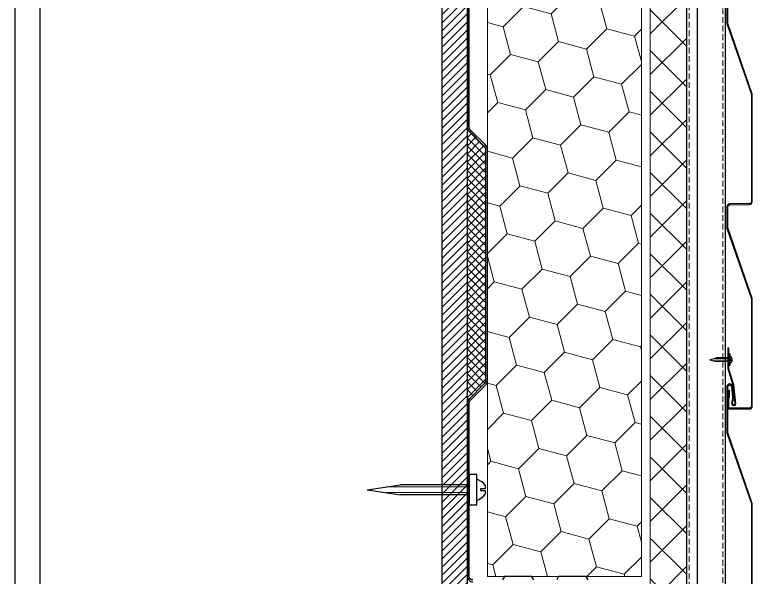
# Model space of a CAD drawing. Header units: millimetres. Extents: x 3616 to 17812, y 1698 to 9799.
# Drawn here: x 7378.7 to 7786, y 6210.9 to 6521.8 of the extents above; entities that cross this region are included whole.
import ezdxf

# ---------------------------------------------------------------- set-up
doc = ezdxf.new("R2010")
doc.units = ezdxf.units.MM
doc.linetypes.add('невидимая2', pattern=[4.7625, 3.175, -1.5875])
for name, color, linetype, lineweight in [('1', 250, 'Continuous', 30), ('3', 4, 'Continuous', 15), ('30', 233, 'Continuous', 5), ('4', 233, 'Continuous', 30), ('column', 250, 'Continuous', 30), ('d1', 4, 'Continuous', 5), ('hidden', 30, 'невидимая2', 5), ('Plofile 2', 250, 'Continuous', 30), ('Siding', 3, 'Continuous', 30)]:
    doc.layers.add(name, color=color, linetype=linetype, lineweight=lineweight)

# ---------------------------------------------------------------- blocks, each defined once
blk = doc.blocks.new('deco')
at = {"layer": '3'}
for p, q in [((-0.292, 0), (-0.292, 1.201)), ((0.293, 0), (0.293, 1.201))]:
    blk.add_line(p, q, dxfattribs=at)
at = {"layer": '4'}
for p, q in [((0, 1.485), (-0.5, 1)), ((0, 1.485), (0.5, 1)), ((-0.5, 0), (-0.5, 1)), ((0.5, 0), (0.5, 1)), ((0.5, 0), (-0.5, 0)), ((1.519, 0), (-1.519, 0)), ((-1.519, 0), (-1.519, -0.111)), ((1.519, -0.111), (1.519, 0)), ((-1.519, -0.111), (1.519, -0.111)), ((0.084, -0.166), (-0.084, -0.166)), ((-0.084, -0.166), (-0.084, -0.233)), ((0.084, -0.233), (0.084, -0.166)), ((-0.084, -0.233), (-0.455, -0.233)), ((0.455, -0.233), (0.084, -0.233))]:
    blk.add_line(p, q, dxfattribs=at)
for major_axis, start_param, end_param in [((-1.519, 0), 0.791077, 1.266344), ((1.519, 0), -1.266344, -0.791077)]:
    blk.add_ellipse((0, 0.245), major_axis=major_axis, ratio=0.329918, start_param=start_param, end_param=end_param, dxfattribs=at)

msp = doc.modelspace()

# ---------------------------------------------------------------- hatches: boundary and pattern name
at = {"layer": '30'}
h = msp.add_hatch(dxfattribs=at)
h.set_pattern_fill('ANSI37', color=24, scale=5, style=0)
h.set_pattern_definition([(45, (-76.53, 5754.46), (-11.22532, 11.22532), []), (135, (-76.53, 5754.46), (-11.22532, -11.22532), [])])
h.paths.add_polyline_path([(7749.66, 6808.41), (7729.66, 6808.41), (7729.66, 5593.41), (7749.66, 5593.41)])
h = msp.add_hatch(dxfattribs=at)
h.set_pattern_fill('HONEY', color=256, scale=5, angle=45, style=0)
h.set_pattern_definition([(45, (6423.321, 6359.46), (7.11657, 26.55939), [15.875, -31.75]), (165, (6423.321, 6359.46), (-26.55939, -7.11656), [15.875, -31.75]), (105, (6423.321, 6359.46), (-19.44282, 19.44283), [-31.75, 15.875])])
h.paths.add_polyline_path([(7639.66, 6805.41), (7724.71, 6805.41), (7724.71, 6211.41), (7639.66, 6211.41)])
at = {"layer": 'd1'}
h = msp.add_hatch(dxfattribs=at)
h.set_pattern_fill('ANSI31', color=256, style=0)
h.set_pattern_definition([(45, (-76.5305, 5754.4595), (-2.245064, 2.245064), [])])
h.paths.add_polyline_path([(7614.66, 5430.64), (7628.66, 5430.64), (7628.66, 6775.05), (7614.66, 6770.35)])
h = msp.add_hatch(dxfattribs=at)
h.set_pattern_fill('ANSI37', color=256, style=0)
h.set_pattern_definition([(45, (-76.5305, 6359.4595), (-2.245064, 2.245064), []), (135, (-76.5305, 6359.4595), (-2.245064, -2.245064), [])])
edge = h.paths.add_edge_path()
edge.add_arc((7631.66, 6459.66), 3, 180, 225)
edge.add_line((7629.54, 6457.54), (7637.78, 6449.29))
edge.add_arc((7634.74, 6446.79), 3.94, 5.5703, 39.4297, ccw=False)
edge.add_line((7638.66, 6447.17), (7638.66, 6319.66))
edge.add_arc((7635.66, 6319.66), 3, 315, 360, ccw=False)
edge.add_line((7637.78, 6317.54), (7629.83, 6309.59))
edge.add_arc((7631.82, 6307.13), 3.16, 128.9872, 179.2399)
edge.add_line((7628.66, 6307.17), (7628.66, 6459.66))

# ---------------------------------------------------------------- linework, layer by layer
at = {"layer": '1'}
msp.add_line((7755.56, 6808.41), (7755.56, 5593.41), dxfattribs=at)
msp.add_lwpolyline([(7749.66, 5593.41), (7771.16, 5593.41), (7771.16, 6808.41), (7749.66, 6808.41)], close=True, dxfattribs=at)
at = {"layer": '30', "color": 24}
msp.add_lwpolyline([(7749.66, 6808.41), (7729.66, 6808.41), (7729.66, 5593.41), (7749.66, 5593.41)], close=True, dxfattribs=at)
at = {"layer": '30'}
msp.add_lwpolyline([(7639.66, 6805.41), (7724.71, 6805.41), (7724.71, 6211.41), (7639.66, 6211.41)], close=True, dxfattribs=at)
at = {"layer": 'column'}
for p, q in [((7392.66, 5430.64), (7392.66, 6792.26)), ((7614.66, 5430.64), (7614.66, 6770.35))]:
    msp.add_line(p, q, dxfattribs=at)
msp.add_lwpolyline([(7378.66, 6775.05), (7378.66, 5430.64), (7628.66, 5430.64), (7628.66, 6775.05)], dxfattribs=at)
at = {"layer": 'd1'}
msp.add_lwpolyline([(7614.66, 5430.64), (7628.66, 5430.64), (7628.66, 6775.05), (7614.66, 6770.35)], close=True, dxfattribs=at)
at = {"layer": 'Defpoints'}
msp.add_lwpolyline([(7628.66, 6459.66, 0.198912), (7629.54, 6457.54), (7637.78, 6449.29, -0.148824), (7638.66, 6447.17), (7638.66, 6319.66, -0.198912), (7637.78, 6317.54), (7629.83, 6309.59, 0.222852), (7628.66, 6307.17)], format="xyb", close=True, dxfattribs=at)
at = {"layer": 'hidden'}
for points in [[(7751.16, 5593.41), (7769.66, 5593.41), (7769.66, 6808.41), (7751.16, 6808.41)], [(7772.46, 6332.59), (7772.46, 6329.59), (7772.96, 6329.59), (7772.96, 6332.59)]]:
    msp.add_lwpolyline(points, close=True, dxfattribs=at)
at = {"layer": 'Plofile 2'}
for points in [[(7628.66, 6557.17), (7628.66, 6459.66, 0.198912), (7629.54, 6457.54), (7637.78, 6449.29, -0.198912), (7638.66, 6447.17), (7638.66, 6319.66, -0.198912), (7637.78, 6317.54), (7629.54, 6309.29, 0.198912), (7628.66, 6307.17), (7628.66, 6211.41, 0.414214), (7631.66, 6208.41)], [(7631.66, 6209.41, -0.414214), (7629.66, 6211.41), (7629.66, 6307.17, -0.198912), (7630.25, 6308.59), (7638.49, 6316.83, 0.198912), (7639.66, 6319.66), (7639.66, 6447.17, 0.198912), (7638.49, 6450), (7630.25, 6458.24, -0.198912), (7629.66, 6459.66), (7629.66, 6557.17, -0.198912)]]:
    msp.add_lwpolyline(points, format="xyb", dxfattribs=at)
for points in [[(7665.28, 6209.41), (7664.28, 6211.41), (7649.04, 6211.41), (7648.04, 6209.41)], [(7695.28, 6209.41), (7694.28, 6211.41), (7679.04, 6211.41), (7678.04, 6209.41)]]:
    msp.add_lwpolyline(points, dxfattribs=at)
at = {"layer": 'Siding'}
for points in [[(7771.96, 6529.94), (7771.96, 6516.86), (7785.46, 6477.86), (7785.46, 6418.42, -0.377396), (7784.35, 6417.44), (7773.65, 6417.28, 0.413519), (7771.96, 6415.58), (7771.96, 6403.86), (7785.46, 6364.86), (7785.46, 6305.54, -0.404656), (7784.39, 6304.44), (7772.96, 6304.27), (7772.96, 6309.67), (7773.36, 6310.67), (7773.36, 6314.16), (7772.86, 6314.16), (7772.86, 6310.76), (7772.46, 6309.76), (7772.46, 6303.76), (7784.4, 6303.94, 0.405546), (7785.96, 6305.54), (7785.96, 6364.94), (7785.96, 6364.94), (7772.46, 6403.94), (7772.46, 6415.58), (7772.46, 6415.58, -0.414214), (7773.66, 6416.78), (7784.36, 6416.94), (7784.36, 6416.94, 0.382843), (7785.96, 6418.39), (7785.96, 6477.94), (7772.46, 6516.94), (7772.46, 6529.94)], [(7785.96, 6192.21), (7785.96, 6251.76), (7772.46, 6290.76), (7772.46, 6303.76), (7772.46, 6316.26), (7772.46, 6316.26, -1), (7774.46, 6316.26), (7775.09, 6310.45, -0.079849), (7774.99, 6308.93, 0.012939), (7774.59, 6307.79, 0.242715), (7774.66, 6306.43, 0.256034), (7775.86, 6305.76, 0.412321), (7776.86, 6306.76), (7775.74, 6317.26), (7773.09, 6325.94, -0.074412), (7772.96, 6326.82), (7772.96, 6337.59), (7772.46, 6337.59), (7772.46, 6326.82, 0.074412), (7772.61, 6325.79), (7775.25, 6317.16), (7776.35, 6306.74, -0.398209), (7775.86, 6306.26, -0.253287), (7775.09, 6306.69, -0.247026), (7775.05, 6307.61, -0.013633), (7775.47, 6308.79, 0.081757), (7775.59, 6310.5), (7774.95, 6316.29, 0.990058), (7771.96, 6316.26), (7771.96, 6303.76), (7771.96, 6290.68), (7785.46, 6251.68), (7785.46, 6192.24, -0.377396)]]:
    msp.add_lwpolyline(points, format="xyb", dxfattribs=at)

# ---------------------------------------------------------------- block references
at = {"layer": '1'}
for p, xscale, yscale, zscale, rotation in [((7772.96, 6331.09), 2, 7, 2, 89.99999999999132), ((7629.66, 6259.29), 5.5, 38, 5.5, 90)]:
    msp.add_blockref('deco', p, dxfattribs=dict(at, xscale=xscale, yscale=yscale, zscale=zscale, rotation=rotation))

doc.saveas('drawing.dxf')
